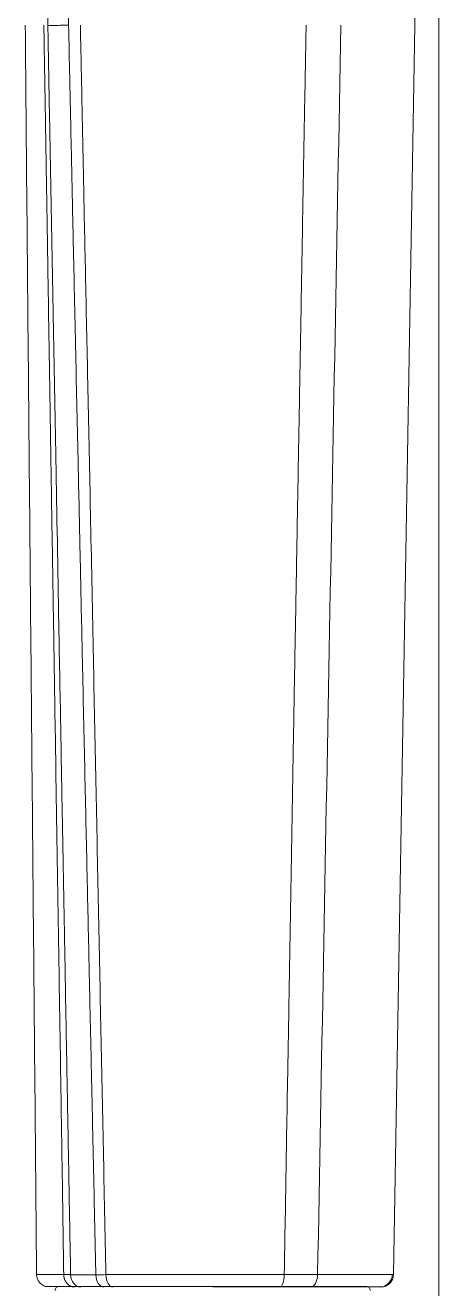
# Model space of a CAD drawing. Extents: x 1797 to 2925, y 0 to 827.
# Drawn here: x 2579.9 to 2612.7, y 374.5 to 474.6 of the extents above; entities that cross this region are included whole.
import ezdxf

# ---------------------------------------------------------------- set-up
doc = ezdxf.new("R2010")
doc.units = 0
doc.header["$LTSCALE"] = 30
doc.header["$MEASUREMENT"] = 0
doc.layers.get('0').update_dxf_attribs({"linetype": 'CONTINUOUS'})
doc.layers.add('1', color=7, linetype='CONTINUOUS')
doc.layers.add('치수선', color=7, linetype='CONTINUOUS', lineweight=20)

msp = doc.modelspace()

# ---------------------------------------------------------------- linework, layer by layer
at = {"ltscale": 0.5}
msp.add_line((2581.46, 374.66), (2608.11, 374.59), dxfattribs=at)
at = {"layer": '1', "color": 7, "linetype": 'Continuous', "lineweight": 18}
msp.add_line((2582.6, 374.63), (2606.97, 374.63), dxfattribs=at)
for centre, radius, start, end in [((2608.11, 375.59), 1, 270, 359.02), ((2582.6, 374.33), 0.3, 89.9996, 182.8624)]:
    msp.add_arc(centre, radius, start, end, dxfattribs=at)
at = {"layer": '1', "color": 7, "linetype": 'Continuous', "lineweight": 18, "extrusion": (0, 0, -1)}
msp.add_arc((-2606.97, 374.33), 0.3, 89.9996, 182.8624, dxfattribs=at)
at = {"layer": '1', "color": 7, "linetype": 'Continuous', "lineweight": 13}
for centre, ratio, start_param, end_param in [((2584.33, 375.59), 0.811557, 1.597106, 3.141593), ((2586.88, 375.59), 0.568321, 1.597035, 3.141593), ((2602.53, 375.59), 0.568031, 3.141593, 4.690235)]:
    msp.add_ellipse(centre, major_axis=(0, 1), ratio=ratio, start_param=start_param, end_param=end_param, dxfattribs=at)
at = {"layer": '1', "color": 7, "linetype": 'Continuous', "lineweight": 18}
for centre, ratio, start_param, end_param in [((2586.16, 375.59), 0.646211, 1.600763, 3.141593), ((2600.09, 375.59), 0.3643, 3.141593, 4.696069)]:
    msp.add_ellipse(centre, major_axis=(0, 1), ratio=ratio, start_param=start_param, end_param=end_param, dxfattribs=at)
for points, degree in [([(2610.81, 474.59), (2610.82, 475.17), (2610.83, 476.34), (2610.83, 478.38), (2610.78, 480.73), (2610.68, 483.27), (2610.54, 485.82), (2610.38, 488.16), (2610.2, 490.19), (2610.07, 491.35), (2610, 491.93)], 3), ([(2579.92, 474.59), (2580.82, 375.58)], 1), ([(2609.11, 375.57), (2609.68, 408.58), (2610.24, 441.59), (2610.81, 474.59)], 3)]:
    msp.add_open_spline(points, degree=degree, dxfattribs=at)
at = {"layer": '1', "color": 7, "linetype": 'Continuous', "lineweight": 13}
for points, knots in [([(2583.36, 474.59), (2583.36, 474.65), (2583.35, 474.78), (2583.35, 474.97), (2583.34, 475.17), (2583.34, 475.36), (2583.34, 475.56), (2583.33, 475.75), (2583.33, 475.95), (2583.32, 476.15), (2583.32, 476.36), (2583.31, 476.56), (2583.31, 476.76), (2583.3, 476.97), (2583.3, 477.18), (2583.29, 477.39), (2583.29, 477.6), (2583.28, 477.74), (2583.28, 477.81)], [0, 0, 0, 0, 0.059195, 0.118795, 0.178808, 0.239242, 0.300107, 0.361411, 0.423164, 0.485377, 0.54806, 0.611216, 0.674843, 0.738939, 0.803505, 0.868538, 0.934036, 1, 1, 1, 1]), ([(2581.69, 476.22), (2581.69, 476.21), (2581.69, 476.18), (2581.69, 476.13), (2581.69, 476.07), (2581.69, 476.01), (2581.69, 475.93), (2581.69, 475.84), (2581.69, 475.75), (2581.69, 475.64), (2581.7, 475.53), (2581.7, 475.38), (2581.7, 475.2), (2581.7, 474.99), (2581.71, 474.79), (2581.71, 474.65), (2581.71, 474.59)], [0, 0, 0, 0, 0.024247, 0.054214, 0.089902, 0.13131, 0.178441, 0.231295, 0.289876, 0.354187, 0.424232, 0.500017, 0.627304, 0.75306, 0.877291, 1, 1, 1, 1]), ([(2582.97, 375.57), (2582.95, 376.77), (2582.92, 379.22), (2582.86, 382.93), (2582.8, 386.73), (2582.74, 390.63), (2582.68, 394.61), (2582.61, 398.69), (2582.55, 402.87), (2582.48, 407.13), (2582.41, 411.49), (2582.34, 415.94), (2582.27, 420.48), (2582.19, 425.42), (2582.11, 430.61), (2582.02, 435.91), (2581.94, 440.87), (2581.87, 445.49), (2581.8, 449.76), (2581.74, 453.7), (2581.68, 457.29), (2581.63, 460.55), (2581.58, 463.46), (2581.54, 466.03), (2581.5, 468.26), (2581.47, 470.15), (2581.44, 471.7), (2581.42, 472.9), (2581.41, 473.77), (2581.4, 474.29), (2581.4, 474.53), (2581.4, 474.59)], [0, 0, 0, 0, 0.036537, 0.074006, 0.112408, 0.151744, 0.192011, 0.233212, 0.275345, 0.318411, 0.362409, 0.407341, 0.453204, 0.500001, 0.556972, 0.610498, 0.660578, 0.707214, 0.750404, 0.79015, 0.82645, 0.859306, 0.888717, 0.914683, 0.937205, 0.956282, 0.971915, 0.984103, 0.992846, 0.998145, 1, 1, 1, 1]), ([(2581.71, 474.59), (2581.73, 473.57), (2581.77, 471.56), (2581.82, 468.56), (2581.88, 465.6), (2581.93, 462.67), (2581.98, 459.79), (2582.04, 456.94), (2582.09, 454.13), (2582.19, 448.55), (2582.36, 439.54), (2582.53, 429.95), (2582.66, 422.71), (2582.74, 418.62), (2582.8, 414.96), (2582.86, 411.73), (2582.91, 408.92), (2582.96, 406.54), (2582.99, 404.59), (2583.02, 403.07), (2583.06, 401.08), (2583.1, 398.49), (2583.16, 395.15), (2583.22, 391.84), (2583.28, 388.55), (2583.34, 385.27), (2583.4, 382.02), (2583.46, 378.79), (2583.5, 376.64), (2583.52, 375.57)], [0, 0, 0, 0, 0.030685, 0.060986, 0.090904, 0.120438, 0.149589, 0.178356, 0.206739, 0.23474, 0.347419, 0.479648, 0.525288, 0.566604, 0.603594, 0.636261, 0.664603, 0.688621, 0.708316, 0.723687, 0.734735, 0.768596, 0.802255, 0.835714, 0.868973, 0.902031, 0.934888, 0.967544, 1, 1, 1, 1]), ([(2585.52, 375.56), (2585.49, 376.61), (2585.45, 378.7), (2585.38, 381.81), (2585.31, 384.88), (2585.25, 387.91), (2585.18, 390.89), (2585.12, 393.84), (2585.05, 396.75), (2584.96, 401.2), (2584.82, 407.4), (2584.64, 415.58), (2584.49, 422.43), (2584.36, 428.36), (2584.25, 433.73), (2584.09, 440.85), (2583.93, 448.18), (2583.78, 454.99), (2583.66, 460.54), (2583.55, 465.63), (2583.45, 470.26), (2583.39, 473.2), (2583.36, 474.59)], [0, 0, 0, 0, 0.031809, 0.06321, 0.094203, 0.124786, 0.154961, 0.184727, 0.214084, 0.24303, 0.319489, 0.402039, 0.490702, 0.527257, 0.581475, 0.653392, 0.743056, 0.803646, 0.859646, 0.911044, 0.957831, 1, 1, 1, 1]), ([(2584.29, 474.59), (2584.33, 472.69), (2584.42, 468.54), (2584.55, 461.82), (2584.71, 454.07), (2584.9, 445.31), (2585.1, 435.54), (2585.3, 425.38), (2585.51, 415.18), (2585.71, 405.27), (2585.91, 395.37), (2586.11, 385.47), (2586.25, 378.87), (2586.31, 375.57)], [0, 0, 0, 0, 0.057662, 0.125591, 0.203788, 0.292251, 0.390983, 0.499982, 0.599984, 0.699987, 0.79999, 0.899995, 1, 1, 1, 1]), ([(2600.45, 375.58), (2600.48, 377.04), (2600.53, 380.01), (2600.61, 384.51), (2600.68, 389.09), (2600.77, 393.76), (2600.85, 398.53), (2600.93, 403.38), (2601.02, 408.32), (2601.1, 413.36), (2601.19, 418.48), (2601.28, 423.69), (2601.38, 428.99), (2601.47, 434.38), (2601.57, 439.86), (2601.67, 445.43), (2601.77, 451.09), (2601.87, 456.84), (2601.97, 462.68), (2602.08, 468.6), (2602.15, 472.59), (2602.19, 474.59)], [0, 0, 0, 0, 0.044491, 0.089887, 0.136187, 0.183392, 0.231502, 0.280516, 0.330435, 0.381258, 0.432985, 0.485617, 0.539153, 0.593594, 0.648939, 0.705189, 0.762342, 0.820401, 0.879363, 0.939229, 1, 1, 1, 1]), ([(2580.82, 375.58), (2580.82, 375.58), (2580.82, 375.58), (2580.82, 375.58), (2581.01, 375.58), (2581.74, 375.58), (2582.27, 375.57), (2582.97, 375.57)], [0, 0, 0, 0, 0.000198, 0.000198, 0.500099, 0.500099, 1, 1, 1, 1]), ([(2582.97, 375.57), (2582.97, 375.56), (2582.97, 375.55), (2582.97, 375.54), (2582.97, 375.52), (2582.98, 375.5), (2582.98, 375.49), (2582.98, 375.47), (2582.98, 375.46), (2582.98, 375.44), (2582.98, 375.42), (2582.99, 375.41), (2582.99, 375.39), (2582.99, 375.37), (2583, 375.36), (2583, 375.34), (2583, 375.32), (2583.01, 375.31), (2583.01, 375.29), (2583.02, 375.27), (2583.02, 375.26), (2583.03, 375.24), (2583.03, 375.22), (2583.04, 375.21), (2583.04, 375.19), (2583.05, 375.18), (2583.06, 375.16), (2583.06, 375.14), (2583.08, 375.1), (2583.12, 375.03), (2583.19, 374.92), (2583.26, 374.84), (2583.32, 374.79), (2583.34, 374.77), (2583.36, 374.75), (2583.39, 374.73), (2583.41, 374.72), (2583.43, 374.7), (2583.46, 374.69), (2583.48, 374.68), (2583.51, 374.66), (2583.53, 374.65), (2583.56, 374.64), (2583.58, 374.63), (2583.61, 374.62), (2583.64, 374.62), (2583.66, 374.61), (2583.69, 374.6), (2583.72, 374.6), (2583.75, 374.6), (2583.77, 374.59), (2583.8, 374.59), (2583.82, 374.59), (2583.83, 374.59)], [0, 0, 0, 0, 0.010271, 0.020607, 0.031008, 0.041473, 0.052001, 0.062592, 0.073244, 0.083957, 0.094729, 0.105559, 0.116448, 0.127392, 0.138392, 0.149446, 0.160553, 0.171712, 0.18292, 0.194178, 0.205483, 0.216834, 0.22823, 0.239669, 0.25115, 0.26267, 0.274229, 0.285824, 0.305218, 0.358885, 0.447606, 0.57136, 0.590604, 0.61004, 0.62966, 0.649452, 0.669405, 0.689507, 0.709747, 0.730111, 0.750587, 0.771161, 0.79182, 0.812551, 0.833338, 0.854169, 0.875028, 0.895902, 0.916777, 0.937638, 0.958471, 0.979263, 1, 1, 1, 1]), ([(2583.52, 375.57), (2583.53, 375.57), (2583.55, 375.56), (2583.58, 375.56), (2583.61, 375.56), (2583.64, 375.56), (2583.68, 375.56), (2583.72, 375.56), (2583.75, 375.56), (2583.79, 375.56), (2583.84, 375.56), (2583.88, 375.56), (2583.92, 375.56), (2583.97, 375.56), (2584.03, 375.56), (2584.1, 375.56), (2584.18, 375.56), (2584.26, 375.56), (2584.32, 375.56), (2584.38, 375.56), (2584.45, 375.56), (2584.52, 375.56), (2584.61, 375.56), (2584.71, 375.56), (2584.81, 375.56), (2584.91, 375.56), (2584.99, 375.56), (2585.07, 375.56), (2585.13, 375.56), (2585.2, 375.56), (2585.27, 375.56), (2585.33, 375.56), (2585.39, 375.56), (2585.46, 375.56), (2585.5, 375.56), (2585.52, 375.56)], [0, 0, 0, 0, 0.017083, 0.034764, 0.053056, 0.071972, 0.091526, 0.111728, 0.132594, 0.154134, 0.176362, 0.19929, 0.222932, 0.247298, 0.272399, 0.314765, 0.357851, 0.40147, 0.431964, 0.462853, 0.494074, 0.525562, 0.577777, 0.627689, 0.675146, 0.720075, 0.762434, 0.79502, 0.826869, 0.857926, 0.888139, 0.917454, 0.945843, 0.973341, 1, 1, 1, 1]), ([(2586.31, 375.57), (2586.33, 375.57), (2586.36, 375.57), (2586.42, 375.57), (2586.47, 375.57), (2586.52, 375.57), (2586.57, 375.57), (2586.62, 375.57), (2586.67, 375.57), (2586.73, 375.57), (2586.78, 375.57), (2586.83, 375.57), (2586.88, 375.57), (2586.93, 375.57), (2586.99, 375.57), (2587.04, 375.57), (2587.09, 375.57), (2587.14, 375.57), (2587.19, 375.57), (2587.25, 375.57), (2587.3, 375.57), (2587.35, 375.57), (2587.41, 375.57), (2587.46, 375.57), (2587.51, 375.57), (2587.56, 375.57), (2587.62, 375.57), (2587.67, 375.57), (2587.72, 375.57), (2587.78, 375.57), (2587.83, 375.57), (2587.88, 375.57), (2587.94, 375.57), (2587.99, 375.57), (2588.04, 375.57), (2588.1, 375.57), (2588.15, 375.57), (2588.2, 375.57), (2588.26, 375.57), (2588.31, 375.57), (2588.37, 375.57), (2588.42, 375.57), (2588.47, 375.57), (2588.53, 375.57), (2588.58, 375.57), (2588.63, 375.57), (2588.69, 375.57), (2588.74, 375.57), (2588.8, 375.57), (2588.85, 375.57), (2588.9, 375.57), (2588.96, 375.57), (2589.01, 375.57), (2589.07, 375.57), (2589.12, 375.58), (2589.17, 375.58), (2589.23, 375.58), (2589.28, 375.58), (2589.34, 375.58), (2589.6, 375.58), (2590.07, 375.58), (2590.76, 375.58), (2591.46, 375.58), (2592.16, 375.58), (2592.94, 375.58), (2593.79, 375.58), (2594.73, 375.58), (2595.67, 375.58), (2596.33, 375.58), (2596.72, 375.58), (2596.83, 375.58), (2596.94, 375.58), (2597.05, 375.58), (2597.16, 375.58), (2597.27, 375.58), (2597.38, 375.58), (2597.49, 375.58), (2597.6, 375.58), (2597.71, 375.58), (2597.82, 375.58), (2597.93, 375.58), (2598.04, 375.58), (2598.15, 375.58), (2598.27, 375.58), (2598.38, 375.58), (2598.49, 375.58), (2598.6, 375.58), (2598.71, 375.58), (2598.82, 375.58), (2598.93, 375.58), (2599.04, 375.58), (2599.15, 375.58), (2599.26, 375.58), (2599.37, 375.58), (2599.48, 375.58), (2599.59, 375.58), (2599.69, 375.58), (2599.8, 375.58), (2599.91, 375.58), (2600.02, 375.58), (2600.13, 375.58), (2600.24, 375.58), (2600.35, 375.58), (2600.42, 375.58), (2600.45, 375.58)], [0, 0, 0, 0, 0.004183, 0.008364, 0.012541, 0.016715, 0.020887, 0.025054, 0.029219, 0.03338, 0.037537, 0.041691, 0.045842, 0.049989, 0.054132, 0.058271, 0.062406, 0.066538, 0.070665, 0.074788, 0.078908, 0.083023, 0.087134, 0.09124, 0.095343, 0.099441, 0.103534, 0.107623, 0.111707, 0.115787, 0.119862, 0.123933, 0.127998, 0.132059, 0.136115, 0.140166, 0.144212, 0.148253, 0.152289, 0.15632, 0.160346, 0.164367, 0.168382, 0.172392, 0.176397, 0.180397, 0.184391, 0.188379, 0.192362, 0.19634, 0.200312, 0.204279, 0.20824, 0.212195, 0.216145, 0.220089, 0.224027, 0.227959, 0.231886, 0.235806, 0.284789, 0.333685, 0.382419, 0.430918, 0.479118, 0.541613, 0.604683, 0.668219, 0.732093, 0.739557, 0.747035, 0.754527, 0.762034, 0.769554, 0.777087, 0.784633, 0.792192, 0.799764, 0.807347, 0.814943, 0.822549, 0.830167, 0.837796, 0.845434, 0.853084, 0.860742, 0.868411, 0.876088, 0.883774, 0.891468, 0.899171, 0.906882, 0.914602, 0.922329, 0.930064, 0.937807, 0.945557, 0.953315, 0.961079, 0.968851, 0.976629, 0.984413, 0.992204, 1, 1, 1, 1]), ([(2600.45, 375.58), (2600.47, 375.58), (2600.49, 375.57), (2600.53, 375.57), (2600.57, 375.57), (2600.62, 375.57), (2600.66, 375.57), (2600.71, 375.57), (2600.75, 375.57), (2600.8, 375.57), (2600.85, 375.57), (2600.9, 375.57), (2600.96, 375.57), (2601.01, 375.57), (2601.07, 375.57), (2601.13, 375.57), (2601.18, 375.57), (2601.26, 375.57), (2601.38, 375.57), (2601.56, 375.57), (2601.8, 375.57), (2602.03, 375.57), (2602.21, 375.57), (2602.33, 375.57), (2602.45, 375.57), (2602.55, 375.57), (2602.65, 375.57), (2602.74, 375.57), (2602.83, 375.57), (2602.9, 375.57), (2602.97, 375.57), (2603.04, 375.57), (2603.08, 375.57), (2603.1, 375.57)], [0, 0, 0, 0, 0.013795, 0.028149, 0.043069, 0.058557, 0.074618, 0.091254, 0.108466, 0.126254, 0.144617, 0.163553, 0.183057, 0.203125, 0.22375, 0.244923, 0.266636, 0.288877, 0.330827, 0.397488, 0.489386, 0.605671, 0.654037, 0.700022, 0.743521, 0.784466, 0.822824, 0.858589, 0.891783, 0.92245, 0.950653, 0.976473, 1, 1, 1, 1]), ([(2603.1, 375.57), (2603.12, 375.57), (2603.15, 375.57), (2603.19, 375.57), (2603.24, 375.57), (2603.29, 375.57), (2603.33, 375.57), (2603.38, 375.57), (2603.42, 375.57), (2603.47, 375.57), (2603.51, 375.57), (2603.56, 375.57), (2603.61, 375.57), (2603.65, 375.57), (2603.7, 375.57), (2603.74, 375.57), (2603.79, 375.57), (2603.83, 375.57), (2603.88, 375.57), (2603.92, 375.57), (2603.97, 375.57), (2604.01, 375.57), (2604.05, 375.57), (2604.1, 375.57), (2604.14, 375.57), (2604.19, 375.57), (2604.23, 375.57), (2604.27, 375.57), (2604.32, 375.57), (2604.36, 375.57), (2604.4, 375.57), (2604.45, 375.57), (2604.49, 375.57), (2604.53, 375.57), (2604.57, 375.57), (2604.62, 375.57), (2604.66, 375.57), (2604.7, 375.57), (2604.74, 375.57), (2604.79, 375.57), (2604.83, 375.57), (2604.87, 375.57), (2604.91, 375.57), (2604.95, 375.57), (2604.99, 375.57), (2605.03, 375.57), (2605.08, 375.57), (2605.12, 375.57), (2605.16, 375.57), (2605.2, 375.57), (2605.24, 375.57), (2605.28, 375.57), (2605.32, 375.57), (2605.36, 375.57), (2605.4, 375.57), (2605.44, 375.57), (2605.48, 375.57), (2605.51, 375.57), (2605.55, 375.57), (2605.59, 375.57), (2605.63, 375.57), (2605.67, 375.57), (2605.71, 375.57), (2605.75, 375.57), (2605.78, 375.57), (2605.82, 375.57), (2605.86, 375.57), (2605.9, 375.57), (2605.93, 375.57), (2605.97, 375.57), (2606.01, 375.57), (2606.04, 375.57), (2606.08, 375.57), (2606.12, 375.57), (2606.15, 375.57), (2606.19, 375.57), (2606.23, 375.57), (2606.26, 375.57), (2606.3, 375.57), (2606.33, 375.57), (2606.37, 375.57), (2606.4, 375.57), (2606.44, 375.57), (2606.47, 375.57), (2606.5, 375.57), (2606.54, 375.57), (2606.57, 375.57), (2606.61, 375.57), (2606.64, 375.57), (2606.67, 375.57), (2606.71, 375.57), (2606.74, 375.57), (2606.77, 375.57), (2606.8, 375.57), (2606.84, 375.57), (2606.87, 375.57), (2606.9, 375.57), (2606.93, 375.57), (2606.96, 375.57), (2606.99, 375.57), (2607.03, 375.57), (2607.06, 375.57), (2607.09, 375.57), (2607.12, 375.57), (2607.15, 375.57), (2607.18, 375.57), (2607.21, 375.57), (2607.24, 375.57), (2607.26, 375.57), (2607.29, 375.57), (2607.32, 375.57), (2607.35, 375.57), (2607.38, 375.57), (2607.41, 375.57), (2607.44, 375.57), (2607.46, 375.57), (2607.49, 375.57), (2607.52, 375.57), (2607.54, 375.57), (2607.57, 375.57), (2607.6, 375.57), (2607.62, 375.57), (2607.65, 375.57), (2607.68, 375.57), (2607.7, 375.57), (2607.73, 375.57), (2607.75, 375.57), (2607.78, 375.57), (2607.8, 375.57), (2607.83, 375.57), (2607.85, 375.57), (2607.87, 375.57), (2607.9, 375.57), (2607.92, 375.57), (2607.94, 375.57), (2607.97, 375.57), (2607.99, 375.57), (2608.01, 375.57), (2608.03, 375.57), (2608.06, 375.57), (2608.08, 375.57), (2608.1, 375.57), (2608.12, 375.57), (2608.14, 375.57), (2608.16, 375.57), (2608.18, 375.57), (2608.2, 375.57), (2608.22, 375.57), (2608.24, 375.57), (2608.26, 375.57), (2608.28, 375.57), (2608.3, 375.57), (2608.32, 375.57), (2608.34, 375.57), (2608.36, 375.57), (2608.38, 375.57), (2608.4, 375.57), (2608.41, 375.57), (2608.43, 375.57), (2608.45, 375.57), (2608.47, 375.57), (2608.48, 375.57), (2608.5, 375.57), (2608.52, 375.57), (2608.53, 375.57), (2608.55, 375.57), (2608.56, 375.57), (2608.58, 375.57), (2608.6, 375.57), (2608.61, 375.57), (2608.63, 375.57), (2608.64, 375.57), (2608.65, 375.57), (2608.67, 375.57), (2608.68, 375.57), (2608.7, 375.57), (2608.71, 375.57), (2608.72, 375.57), (2608.74, 375.57), (2608.75, 375.57), (2608.76, 375.57), (2608.77, 375.57), (2608.79, 375.57), (2608.8, 375.57), (2608.81, 375.57), (2608.82, 375.57), (2608.83, 375.57), (2608.84, 375.57), (2608.86, 375.57), (2608.87, 375.57), (2608.88, 375.57), (2608.89, 375.57), (2608.9, 375.57), (2608.91, 375.57), (2608.92, 375.57), (2608.92, 375.57), (2608.93, 375.57), (2608.94, 375.57), (2608.95, 375.57), (2608.96, 375.57), (2608.97, 375.57), (2608.98, 375.57), (2608.98, 375.57), (2608.99, 375.57), (2609, 375.57), (2609, 375.57), (2609.01, 375.57), (2609.02, 375.57), (2609.02, 375.57), (2609.03, 375.57), (2609.04, 375.57), (2609.04, 375.57), (2609.05, 375.57), (2609.05, 375.57), (2609.06, 375.57), (2609.06, 375.57), (2609.07, 375.57), (2609.07, 375.57), (2609.08, 375.57), (2609.08, 375.57), (2609.08, 375.57), (2609.09, 375.57), (2609.09, 375.57), (2609.09, 375.57), (2609.1, 375.57), (2609.1, 375.57), (2609.1, 375.57), (2609.1, 375.57), (2609.1, 375.57), (2609.11, 375.57), (2609.11, 375.57), (2609.11, 375.57), (2609.11, 375.57), (2609.11, 375.57), (2609.11, 375.57), (2609.11, 375.57), (2609.11, 375.57), (2609.11, 375.57)], [0, 0, 0, 0, 0.004153, 0.008309, 0.012469, 0.016632, 0.020798, 0.024968, 0.029141, 0.033317, 0.037496, 0.041679, 0.045864, 0.050053, 0.054244, 0.058439, 0.062636, 0.066837, 0.07104, 0.075246, 0.079455, 0.083667, 0.087882, 0.092099, 0.096319, 0.100541, 0.104766, 0.108994, 0.113224, 0.117457, 0.121692, 0.12593, 0.13017, 0.134412, 0.138656, 0.142903, 0.147152, 0.151403, 0.155657, 0.159912, 0.16417, 0.168429, 0.172691, 0.176955, 0.18122, 0.185487, 0.189756, 0.194027, 0.1983, 0.202575, 0.206851, 0.211129, 0.215408, 0.219689, 0.223972, 0.228256, 0.232541, 0.236828, 0.241117, 0.245407, 0.249698, 0.25399, 0.258284, 0.262579, 0.266875, 0.271172, 0.27547, 0.279769, 0.28407, 0.288371, 0.292674, 0.296977, 0.301281, 0.305586, 0.309892, 0.314199, 0.318507, 0.322815, 0.327124, 0.331433, 0.335744, 0.340055, 0.344366, 0.348678, 0.352991, 0.357304, 0.361617, 0.365931, 0.370246, 0.37456, 0.378875, 0.383191, 0.387506, 0.391822, 0.396138, 0.400455, 0.404771, 0.409088, 0.413405, 0.417722, 0.422039, 0.426356, 0.430673, 0.43499, 0.439307, 0.443624, 0.447941, 0.452258, 0.456575, 0.460891, 0.465208, 0.469524, 0.47384, 0.478156, 0.482472, 0.486788, 0.491103, 0.495418, 0.499733, 0.504047, 0.508361, 0.512675, 0.516989, 0.521302, 0.525615, 0.529927, 0.534239, 0.538551, 0.542862, 0.547173, 0.551483, 0.555793, 0.560102, 0.564411, 0.56872, 0.573028, 0.577335, 0.581642, 0.585948, 0.590253, 0.594558, 0.598862, 0.603166, 0.607469, 0.611771, 0.616072, 0.620373, 0.624672, 0.628971, 0.633269, 0.637566, 0.641863, 0.646158, 0.650452, 0.654745, 0.659038, 0.663329, 0.667619, 0.671908, 0.676196, 0.680482, 0.684767, 0.689052, 0.693334, 0.697616, 0.701896, 0.706175, 0.710452, 0.714728, 0.719002, 0.723275, 0.727547, 0.731816, 0.736085, 0.740351, 0.744616, 0.748879, 0.75314, 0.757399, 0.761657, 0.765913, 0.770166, 0.774418, 0.778668, 0.782916, 0.787162, 0.791405, 0.795647, 0.799886, 0.804123, 0.808358, 0.81259, 0.81682, 0.821048, 0.825273, 0.829496, 0.833716, 0.837934, 0.842149, 0.846362, 0.850572, 0.854779, 0.858983, 0.863185, 0.867384, 0.871579, 0.875772, 0.879962, 0.884149, 0.888333, 0.892514, 0.896692, 0.900867, 0.905038, 0.909206, 0.913371, 0.917533, 0.921691, 0.925845, 0.929997, 0.934145, 0.938289, 0.942429, 0.946567, 0.9507, 0.95483, 0.958956, 0.963078, 0.967196, 0.97131, 0.975421, 0.979528, 0.98363, 0.987729, 0.991823, 0.995914, 1, 1, 1, 1])]:
    msp.add_open_spline(points, degree=3, knots=knots, dxfattribs=at)
at = {"layer": '1', "color": 7, "linetype": 'Continuous', "lineweight": 18}
for points, knots in [([(2583.36, 474.59), (2583.26, 474.59), (2583.16, 474.59), (2582.98, 474.59), (2582.81, 474.59), (2582.64, 474.59), (2582.53, 474.58), (2582.49, 474.58), (2582.42, 474.58), (2582.31, 474.58), (2582.22, 474.58), (2582.1, 474.58), (2582.04, 474.58), (2581.88, 474.58), (2581.79, 474.58), (2581.71, 474.59)], [0, 0, 0, 0, 0.125, 0.125, 0.25, 0.375, 0.375, 0.4375, 0.4375, 0.5, 0.625, 0.625, 0.75, 0.75, 1, 1, 1, 1]), ([(2580.82, 375.59), (2580.82, 375.49), (2580.85, 375.3), (2580.97, 375.03), (2581.19, 374.8), (2581.36, 374.7), (2581.46, 374.66)], [0, 0, 0, 0, 0.233471, 0.485004, 0.744549, 1, 1, 1, 1]), ([(2608.38, 374.66), (2608.48, 374.7), (2608.65, 374.8), (2608.86, 375.03), (2608.99, 375.3), (2609.02, 375.49), (2609.02, 375.58)], [0, 0, 0, 0, 0.255404, 0.514849, 0.766365, 1, 1, 1, 1])]:
    msp.add_open_spline(points, degree=3, knots=knots, dxfattribs=at)
at = {"layer": '1', "color": 7, "linetype": 'Continuous', "lineweight": 13}
for points in [[(2604.94, 474.59), (2604.33, 441.58), (2603.71, 408.58), (2603.1, 375.57)], [(2582.97, 375.57), (2583.11, 375.57), (2583.36, 375.57), (2583.52, 375.57)], [(2585.52, 375.56), (2585.72, 375.56), (2586.09, 375.56), (2586.31, 375.57)]]:
    msp.add_open_spline(points, degree=3, dxfattribs=at)
at = {"layer": '치수선'}
msp.add_line((2612.7, 100.86), (2612.7, 646.92), dxfattribs=at)

doc.saveas('drawing.dxf')
